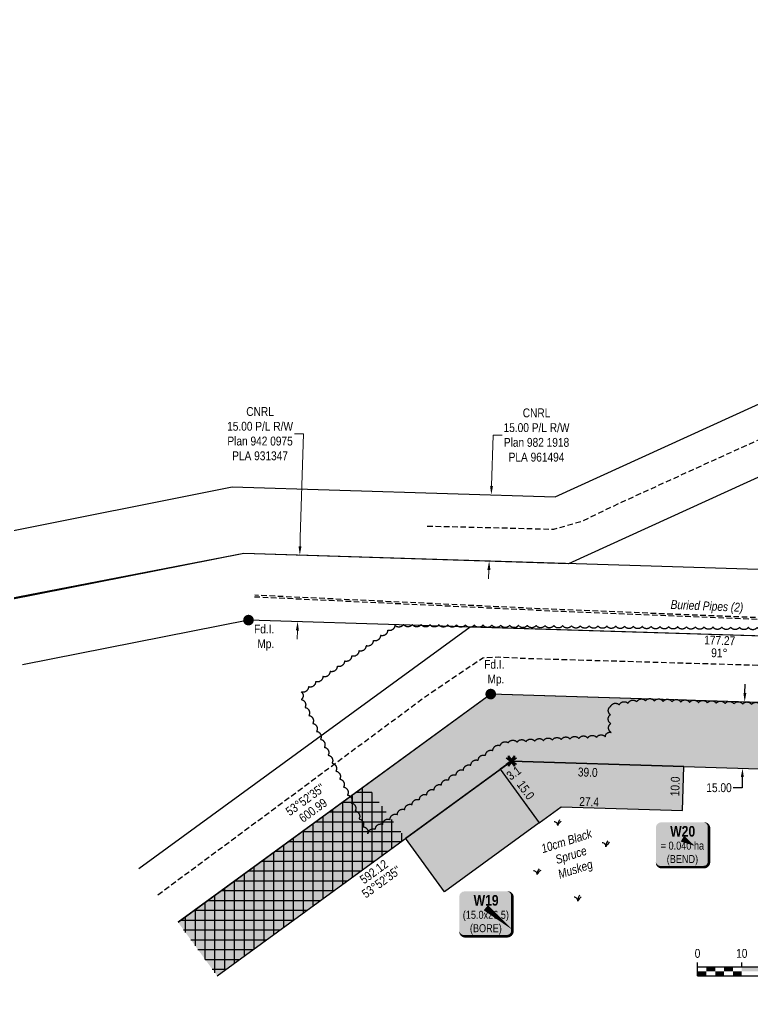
# Model space of a CAD drawing. Extents: x 334534 to 340950, y 6171582 to 6176056.
# Drawn here: x 338522 to 339351, y 6171664 to 6172762 of the extents above; entities that cross this region are included whole.
import ezdxf
from ezdxf.enums import TextEntityAlignment as Align

# ---------------------------------------------------------------- set-up
doc = ezdxf.new("R2010")
doc.units = 0
doc.header["$LTSCALE"] = 5
doc.header["$PDSIZE"] = 0.5
for name, pattern in [('0', [1, 1, 0]), ('foc-TOPO', [1, 0.2, -0.8]), ('UG_PIPE', [1.875, 1.25, -0.625])]:
    doc.linetypes.add(name, pattern=pattern)
doc.layers.get('Defpoints').update_dxf_attribs({"color": 9})
for name, color, linetype in [('AS-PIPE-UG', 44, 'UG_PIPE'), ('AS-PIPE-UG-T', 44, 'Continuous'), ('C-RW', 13, 'Continuous'), ('DETAIL-T', 7, 'Continuous'), ('L-BD', 7, 'Continuous'), ('L-BD1', 253, 'Continuous'), ('L-MON', 1, 'Continuous'), ('P-PROPOSED', 10, 'Continuous'), ('P-PROPOSED-H', 21, 'Continuous'), ('P-TEMP-BLOCKS', 250, 'Continuous'), ('P-TEMP-BLUE', 146, 'Continuous'), ('P-TEMP-HUSKY-BORE-H', 131, 'Continuous'), ('P-TEMP-HUSKY-NO CUT-H', 104, 'Continuous'), ('P-TXT', 4, 'Continuous'), ('T-BUSH', 110, '0'), ('T-BUSH-T', 110, 'Continuous'), ('T-GENERAL', 48, 'foc-TOPO')]:
    doc.layers.add(name, color=color, linetype=linetype)
doc.layers.add('C-RW-T', color=13, linetype='Continuous', lineweight=9)
doc.layers.add('P-TEMP-BLUE-H', color=7, linetype='Continuous', true_color=0x99e6ff)
doc.styles.add('80', font='ARIALN.TTF', dxfattribs={"height": 10})
doc.styles.add('80CG', font='ARIALN.TTF', dxfattribs={"height": 10})
doc.styles.add('80L', font='ARIALN.TTF', dxfattribs={"height": 10})
doc.styles.add('80LS', font='ARIALNI.TTF', dxfattribs={"height": 10})
doc.styles.add('BOLD', font='ARIALNB.TTF')
doc.dimstyles.new('Compass 5 000', dxfattribs={"dimscale": 5, "dimtxt": 9, "dimasz": 2, "dimexe": 0.2, "dimexo": 0.0625, "dimgap": 0.5, "dimtad": 0, "dimtih": 1, "dimtoh": 1, "dimzin": 0, "dimdsep": 46, "dimtxsty": '80CG', "dimcen": 0.1, "dimse1": 1, "dimse2": 1, "dimclrd": 256, "dimclrt": 256, "dimaunit": 1, "dimadec": 4, "dimazin": 0, "dimtfac": 0.06, "dimtofl": 0, "dimtmove": 0, "dimatfit": 1, "dimfxl": 0.2, "dimtolj": 1, "dimtzin": 0, "dimlwd": -1, "dimarcsym": 0})

# ---------------------------------------------------------------- blocks, each defined once
blk = doc.blocks.new('MUSK')
at = {"layer": 'T-GENERAL', "linetype": 'Continuous'}
for centre, radius, start, end in [((-0.86, 0.03), 0.856, 357.7915, 88.2897), ((1.86, 0.15), 1.86, 140.732, 184.6871), ((1.91, -0.8), 2.08, 122.4427, 157.2145)]:
    blk.add_arc(centre, radius, start, end, dxfattribs=at)
blk = doc.blocks.new('*U30')
at = {"color": 0}
for p, q in [((-150, 0), (-150, 15)), ((-100, 10), (-100, 15)), ((-50, 10), (-50, 15)), ((50, 10), (50, 15)), ((150.2, 0), (150.2, 15)), ((-150, 10), (150.2, 10)), ((-150, 0), (150.2, 0))]:
    blk.add_line(p, q, dxfattribs=at)
for points in [[(-150, 5), (-140, 5), (-150, 0), (-140, 0)], [(-140, 10), (-130, 10), (-140, 5), (-130, 5)], [(-130, 5), (-120, 5), (-130, 0), (-120, 0)], [(-120, 10), (-110, 10), (-120, 5), (-110, 5)], [(-110, 5), (-100, 5), (-110, 0), (-100, 0)], [(-100, 10), (-50, 10), (-100, 5), (-50, 5)], [(-50, 5), (50, 5), (-50, 0), (50, 0)], [(50, 10), (150.2, 10), (50, 5), (150.2, 5)]]:
    blk.add_solid(points, dxfattribs=at)
at = {"color": 0, "style": '80'}
blk.add_text('metres', height=10, dxfattribs=at).set_placement((162.2, 20), align=Align.CENTER)
at = {"color": 0, "char_height": 10, "style": '80'}
for s, insert, attachment_point in [('0', (-150, 30.2), 2), ('10', (-100, 30.2), 2), ('20', (-50, 30.2), 2), ('40', (50, 30.2), 2), ('60', (136.7, 30.2), 3), ('SCALE 1:1,000', (0.1, -5), 2)]:
    blk.add_mtext(s, dxfattribs=dict(at, insert=insert, attachment_point=attachment_point))
blk = doc.blocks.new('fdia')
at = {"color": 255, "const_width": 1}
blk.add_lwpolyline([(-0.5, 0, 1), (0.5, 0, 1)], format="xyb", close=True, dxfattribs=at)
blk = doc.blocks.new('Fdiaa')
blk.add_blockref('fdia', (0, 0))
blk = doc.blocks.new('fdib')
at = {"color": 1, "const_width": 1.6}
blk.add_lwpolyline([(-0.4, 0, 1), (0.4, 0, 1)], format="xyb", close=True, dxfattribs=at)
at = {"color": 1}
blk.add_circle((0, 0), 0.8, dxfattribs=at)
blk = doc.blocks.new('Fdibb')
blk.add_blockref('fdib', (0, 0))
blk = doc.blocks.new('fdicc')
for name in ['Fdibb', 'Fdiaa']:
    blk.add_blockref(name, (0, 0))
blk = doc.blocks.new('FDI')
blk.add_blockref('fdicc', (0, 0))
blk = doc.blocks.new('*D100')
at = {"layer": 'C-RW-T', "transparency": 16777216}
for p, q in [((338833.4, 6172293.9), (338843.4, 6172293.9)), ((338843.4, 6172293.9), (338839.8, 6172176.6)), ((338839.5, 6172166.6), (338839.8, 6172176.6)), ((338836.5, 6172071.5), (338836.2, 6172061.5))]:
    blk.add_line(p, q, dxfattribs=at)
for points in [[(338837.8, 6172166.7), (338841.1, 6172166.6), (338839.2, 6172156.6)], [(338834.8, 6172071.5), (338838.2, 6172071.4), (338836.8, 6172081.5)]]:
    blk.add_solid(points, dxfattribs=at)
at = {"layer": 'Defpoints', "color": 0, "transparency": 16777216}
for p in [(338839.2, 6172156.6), (338862.6, 6172155.9), (338860.2, 6172080.7)]:
    blk.add_point(p, dxfattribs=at)
at = {"layer": 'C-RW-T', "transparency": 16777216, "insert": (338794.3, 6172293.9), "char_height": 10, "attachment_point": 5, "style": '80CG'}
blk.add_mtext('\\A1;CNRL\\P15.00 P/L R/W\\PPlan 942 0975\\PPLA 931347', dxfattribs=at)
blk = doc.blocks.new('*D103')
at = {"layer": 'C-RW-T', "transparency": 16777216}
for p, q in [((339056, 6172234.9), (339057.8, 6172292.4)), ((339057.8, 6172292.4), (339067.8, 6172292.4)), ((339053, 6172140), (339052.7, 6172130))]:
    blk.add_line(p, q, dxfattribs=at)
for points in [[(339054.3, 6172235), (339057.6, 6172234.9), (339055.7, 6172224.9)], [(339051.3, 6172140), (339054.7, 6172139.9), (339053.3, 6172150)]]:
    blk.add_solid(points, dxfattribs=at)
at = {"layer": 'Defpoints', "color": 0, "transparency": 16777216}
for p in [(339055.7, 6172224.9), (339114.1, 6172223.1), (339111.8, 6172148.2)]:
    blk.add_point(p, dxfattribs=at)
at = {"layer": 'C-RW-T', "transparency": 16777216, "insert": (339106.8, 6172292.4), "char_height": 10, "attachment_point": 5, "style": '80CG'}
blk.add_mtext('\\A1;CNRL\\P15.00 P/L R/W\\PPlan 982 1918\\PPLA 961494', dxfattribs=at)
blk = doc.blocks.new('TEMP')
h = blk.add_hatch(color=255)
h.dxf.hatch_style = 1
h.paths.add_polyline_path([(-1.15, -0.67), (-0.67, -0.67), (-0.67, -1.15), (0, -0.25), (0.67, -1.15), (0.67, -0.67), (1.15, -0.67), (0.25, 0), (1.15, 0.67), (0.67, 0.67), (0.67, 1.15), (0, 0.25), (-0.67, 1.15), (-0.67, 0.67), (-1.15, 0.67), (-0.25, 0)])
h.paths.add_polyline_path([(0.57, 0.85), (0.57, 0.57), (0.85, 0.57), (0.08, 0), (0.85, -0.57), (0.57, -0.57), (0.57, -0.85), (0, -0.08), (-0.57, -0.85), (-0.57, -0.57), (-0.85, -0.57), (-0.08, 0), (-0.85, 0.57), (-0.57, 0.57), (-0.57, 0.85), (0, 0.08)], flags=16)
h = blk.add_hatch(color=1)
h.dxf.hatch_style = 1
h.paths.add_polyline_path([(-0.07, -0.01), (-0.08, 0), (-0.85, -0.57), (-0.57, -0.57), (-0.57, -0.85), (0.07, 0.01), (0.08, 0), (0.85, 0.57), (0.57, 0.57), (0.57, 0.85)])
at = {"color": 1}
for p, q in [((-0.08, 0), (0.08, 0)), ((0, 0.08), (0, -0.08))]:
    blk.add_line(p, q, dxfattribs=at)
at = {"color": 255, "flags": 128}
blk.add_lwpolyline([(-0.25, 0), (-1.15, 0.67), (-0.67, 0.67), (-0.67, 1.15), (0, 0.25), (0.67, 1.15), (0.67, 0.67), (1.15, 0.67), (0.25, 0), (1.15, -0.67), (0.67, -0.67), (0.67, -1.15), (0, -0.25), (-0.67, -1.15), (-0.67, -0.67), (-1.15, -0.67)], close=True, dxfattribs=at)
at = {"color": 1, "flags": 128}
blk.add_lwpolyline([(-0.08, 0), (-0.85, 0.57), (-0.57, 0.57), (-0.57, 0.85), (0, 0.08), (0.57, 0.85), (0.57, 0.57), (0.85, 0.57), (0.08, 0), (0.85, -0.57), (0.57, -0.57), (0.57, -0.85), (0, -0.08), (-0.57, -0.85), (-0.57, -0.57), (-0.85, -0.57)], close=True, dxfattribs=at)
blk = doc.blocks.new('*D107')
at = {"layer": 'Defpoints', "color": 0, "transparency": 16777216}
for p in [(339350.4, 6171990.5), (339339.7, 6171915.8), (339348.1, 6171915.5)]:
    blk.add_point(p, dxfattribs=at)
at = {"layer": 'P-TXT', "transparency": 16777216}
for p, q in [((339342.4, 6172000.7), (339342.7, 6172010.7)), ((339339.4, 6171905.8), (339339.1, 6171893.7)), ((339339.1, 6171893.7), (339329.1, 6171893.7))]:
    blk.add_line(p, q, dxfattribs=at)
for points in [[(339340.7, 6172000.8), (339344, 6172000.7), (339342.1, 6171990.7)], [(339337.8, 6171905.8), (339341.1, 6171905.7), (339339.7, 6171915.8)]]:
    blk.add_solid(points, dxfattribs=at)
at = {"layer": 'P-TXT', "transparency": 16777216, "insert": (339313.1, 6171893.7), "char_height": 10, "attachment_point": 5, "style": '80CG'}
blk.add_mtext('\\A1;15.00', dxfattribs=at)
blk = doc.blocks.new('*U109')
at = {"true_color": 0x99e6ff}
h = blk.add_hatch(color=141, dxfattribs=at)
edge = h.paths.add_edge_path()
edge.add_line((-24, -32.2), (24, -32.2))
edge.add_arc((24, -26.2), 6, 270, 360)
edge.add_line((30, -26.2), (30, 12.5))
edge.add_arc((24, 12.5), 6, 0, 90)
edge.add_line((24, 18.5), (-24, 18.5))
edge.add_arc((-24, 12.5), 6, 90, 180)
edge.add_line((-30, 12.5), (-30, -26.2))
edge.add_arc((-24, -26.2), 6, 180, 270)
at = {"color": 250, "flags": 128}
blk.add_lwpolyline([(-24, -32.2, 3, 3, 0), (24, -32.2, 3, 3, 0.414214), (30, -26.2, 3, 3, 0), (30, 12.5, 3, 0, 0.414214), (24, 18.5, 0, 0, 0), (-24, 18.5, 0, 0, 0.414214), (-30, 12.5, 0, 0, 0), (-30, -26.2, 0, 3, 0.414214)], format="xyseb", close=True, dxfattribs=at)
at = {"flags": 128}
blk.add_lwpolyline([(30.7, -25.4, 0, 7.5, 0), (0, 0, 0, 0, 0)], format="xyseb", dxfattribs=at)
at = {"color": 250}
for tag, p, height, style in [('TEMP_AREA_W1_001', (-9.2, 2.2), 12, 'BOLD'), ('ENTER_TEXT_001', (-30.7, -12.5), 9, '80')]:
    blk.add_attdef(tag, p, '', height=height, dxfattribs=dict(at, style=style))
blk = doc.blocks.new('*U108')
at = {"true_color": 0x99e6ff}
h = blk.add_hatch(color=141, dxfattribs=at)
edge = h.paths.add_edge_path()
edge.add_line((-24, -32.2), (24, -32.2))
edge.add_arc((24, -26.2), 6, 270, 360)
edge.add_line((30, -26.2), (30, 12.5))
edge.add_arc((24, 12.5), 6, 0, 90)
edge.add_line((24, 18.5), (-24, 18.5))
edge.add_arc((-24, 12.5), 6, 90, 180)
edge.add_line((-30, 12.5), (-30, -26.2))
edge.add_arc((-24, -26.2), 6, 180, 270)
at = {"color": 250, "flags": 128}
blk.add_lwpolyline([(-24, -32.2, 3, 3, 0), (24, -32.2, 3, 3, 0.414214), (30, -26.2, 3, 3, 0), (30, 12.5, 3, 0, 0.414214), (24, 18.5, 0, 0, 0), (-24, 18.5, 0, 0, 0.414214), (-30, 12.5, 0, 0, 0), (-30, -26.2, 0, 3, 0.414214)], format="xyseb", close=True, dxfattribs=at)
at = {"flags": 128}
blk.add_lwpolyline([(13.8, -8.1, 0, 7.5, 0), (0, 0, 0, 0, 0)], format="xyseb", dxfattribs=at)
at = {"color": 250}
for tag, p, height, style in [('TEMP_AREA_W1_001', (-9.2, 2.2), 12, 'BOLD'), ('ENTER_TEXT_001', (-30.7, -12.5), 9, '80')]:
    blk.add_attdef(tag, p, '', height=height, dxfattribs=dict(at, style=style))

msp = doc.modelspace()

# ---------------------------------------------------------------- hatches: boundary and pattern name
at = {"layer": 'P-PROPOSED-H'}
h = msp.add_hatch(color=256, dxfattribs=at)
h.dxf.hatch_style = 1
h.paths.add_polyline_path([(338701.546, 6171741.652), (338745.752, 6171681.081), (339078.394, 6171923.853), (339735.949, 6171903.523), (339749.853, 6172264.552), (339937.695, 6172257.318), (339940.581, 6172332.248), (339677.808, 6172342.368), (339663.882, 6171980.773), (339054.981, 6171999.599)])
at = {"layer": 'P-TEMP-BLUE-H'}
h = msp.add_hatch(color=256, dxfattribs=at)
h.dxf.hatch_style = 1
h.paths.add_polyline_path([(339095.942, 6171873.296), (339109.975, 6171854.069), (339134.678, 6171872.099), (339271.72, 6171867.862), (339273.264, 6171917.828), (339078.394, 6171923.853), (339065.769, 6171914.639)])
h = msp.add_hatch(color=256, dxfattribs=at)
h.dxf.hatch_style = 1
h.paths.add_polyline_path([(339065.769, 6171914.639), (339109.975, 6171854.069), (339002.967, 6171775.972), (338958.761, 6171836.542)])
at = {"layer": 'P-TEMP-HUSKY-BORE-H'}
h = msp.add_hatch(color=256, dxfattribs=at)
h.dxf.hatch_style = 1
h.paths.add_polyline_path([(338701.546, 6171741.652), (338745.752, 6171681.081), (338958.761, 6171836.542), (338914.556, 6171897.112)])
at = {"layer": 'P-TEMP-HUSKY-NO CUT-H', "ltscale": 2}
h = msp.add_hatch(dxfattribs=at)
h.set_pattern_fill('ANSI37', color=256, scale=3.498662, angle=45)
h.set_pattern_definition([(90, (-2102.262, -2866.613), (-11.108251986, 0), []), (180, (-2102.262, -2866.613), (-9e-16, -11.108251986), [])])
h.paths.add_polyline_path([(338701.546, 6171741.652), (338745.752, 6171681.081), (338958.761, 6171836.542), (338914.556, 6171897.112)])

# ---------------------------------------------------------------- linework, layer by layer
at = {"layer": 'AS-PIPE-UG', "flags": 128}
for points in [[(338983.316, 6172189.531), (339073.159, 6172187.422), (339126.229, 6172185.867), (339158.858, 6172195.34), (339200.265, 6172215.276), (339307.855, 6172264.427), (339417.545, 6172314.073), (339502.419, 6172356.585), (339576.38, 6172390.499), (339671.632, 6172433.066), (339755.047, 6172468.539)], [(339958.75, 6172249.014), (339891.747, 6172252.833), (339873.899, 6172241.199), (339847.227, 6172217.662), (339814.042, 6172187.264), (339764.044, 6172144.94), (339724.277, 6172113.705), (339683.824, 6172082.17), (339671.828, 6172076.421), (339625.188, 6172075.23), (339583.512, 6172074.719), (339133.852, 6172092.922), (338788.131, 6172109.227)], [(339812.778, 6172188.794), (339762.847, 6172146.527), (339723.119, 6172115.323), (339682.847, 6172083.929), (339671.434, 6172078.46), (339625.243, 6172077.28), (339583.64, 6172076.77), (339134.124, 6172094.967), (338788.474, 6172111.269)], [(338678.847, 6171772.752), (338853.632, 6171902.188), (338984.522, 6171999.115), (339046.291, 6172040.732), (339063.648, 6172041.562), (339098.691, 6172039.847), (339424.76, 6172030.369), (339630.613, 6172017.636)]]:
    msp.add_lwpolyline(points, dxfattribs=at)
at = {"layer": 'C-RW'}
msp.add_lwpolyline([(338496.189, 6172180.64), (338762.716, 6172233.749), (339127.922, 6172222.414), (340076.649, 6172655.023), (340107.76, 6172586.796), (339143.099, 6172146.921), (338776.078, 6172158.601), (338510.842, 6172107.1)], dxfattribs=at)
at = {"layer": 'C-RW', "flags": 128}
for points in [[(339950.018, 6172047.093), (339963.096, 6172121.694), (338776.078, 6172158.601), (338511.132, 6172106.22)], [(339950.018, 6172047.093), (338781.19, 6172083.189), (338525.673, 6172032.672)], [(340496.615, 6171984.292), (340496.616, 6171984.328), (340272.674, 6171991.377), (339949.895, 6172047.009), (339031.773, 6172075.396), (338657.386, 6171802.158)], [(338701.584, 6171741.599), (339055.181, 6171999.664), (339942.332, 6171972.235), (340265.091, 6171916.606), (340494.262, 6171909.393)]]:
    msp.add_lwpolyline(points, dxfattribs=at)
at = {"layer": 'P-PROPOSED', "flags": 128}
msp.add_lwpolyline([(338745.752, 6171681.081), (339078.394, 6171923.853), (339735.949, 6171903.523), (339749.853, 6172264.552), (339937.695, 6172257.318), (339940.581, 6172332.248), (339677.808, 6172342.368), (339663.882, 6171980.773), (339054.981, 6171999.599), (338701.546, 6171741.652)], dxfattribs=at)
at = {"layer": 'P-TEMP-BLUE', "flags": 128}
for points in [[(339095.942, 6171873.296), (339109.975, 6171854.069), (339134.678, 6171872.099), (339271.72, 6171867.862), (339273.264, 6171917.828), (339078.394, 6171923.853), (339065.769, 6171914.639)], [(339065.769, 6171914.639), (339109.975, 6171854.069), (339002.967, 6171775.972), (338958.761, 6171836.542)]]:
    msp.add_lwpolyline(points, close=True, dxfattribs=at)
at = {"layer": 'T-BUSH', "flags": 128}
msp.add_lwpolyline([(340087.561, 6172762.278, -0.52056705), (340077.566, 6172762.031, -0.52056705), (340067.57, 6172761.783, -0.52056705), (340057.575, 6172761.536, -0.52056705), (340047.58, 6172761.289, -0.52056705), (340037.585, 6172761.041, -0.52056705), (340027.59, 6172760.794, -0.52056705), (340017.595, 6172760.547, -0.52056705), (340007.6, 6172760.3, -0.52056705), (339997.605, 6172760.052, -0.52056705), (339987.61, 6172759.805, -0.52056705), (339977.615, 6172759.558, -0.52056705), (339968.624, 6172755.275, -0.52056705), (339959.728, 6172750.712, -0.52056705), (339950.832, 6172746.149, -0.52056705), (339941.936, 6172741.586, -0.52056705), (339933.04, 6172737.023, -0.52056705), (339924.144, 6172732.459, -0.52056705), (339915.247, 6172727.896, -0.52056705), (339908.481, 6172720.832, -0.52056705), (339902.692, 6172712.68, -0.52056705), (339896.904, 6172704.528, -0.52056705), (339891.115, 6172696.376, -0.52056705), (339885.327, 6172688.224, -0.52056705), (339879.538, 6172680.072, -0.52056705), (339874.422, 6172671.535, -0.52056705), (339870.359, 6172662.399, -0.52056705), (339866.296, 6172653.264, -0.52056705), (339862.233, 6172644.128, -0.52056705), (339858.17, 6172634.993, -0.52056705), (339854.107, 6172625.858, -0.52056705), (339850.044, 6172616.722, -0.52056705), (339845.981, 6172607.587, -0.52056705), (339843.6, 6172598.239, -0.52056705), (339846.132, 6172588.566, -0.52056705), (339848.664, 6172578.894, -0.52056705), (339851.196, 6172569.222, -0.52056705), (339853.728, 6172559.55, -0.52056705), (339856.26, 6172549.877, -0.52056705), (339858.792, 6172540.205, -0.52056705), (339861.324, 6172530.533, -0.52056705), (339863.856, 6172520.861, -0.52056705), (339866.388, 6172511.189, -0.52056705), (339868.92, 6172501.516, -0.52056705), (339871.452, 6172491.844, -0.52056705), (339873.984, 6172482.172, -0.52056705), (339876.516, 6172472.5, -0.52056705), (339879.048, 6172462.828, -0.52056705), (339881.58, 6172453.155, -0.52056705), (339884.136, 6172443.491, -0.52056705), (339891.095, 6172436.355, -0.52056705), (339898.253, 6172429.376, -0.52056705), (339905.412, 6172422.397, -0.52056705), (339912.571, 6172415.417, -0.52056705), (339919.73, 6172408.438, -0.52056705), (339926.889, 6172401.458, -0.52056705), (339935.706, 6172398.197, -0.52056705), (339945.704, 6172398.064, -0.52056705), (339955.701, 6172397.93, -0.52056705), (339965.698, 6172397.796, -0.52056705), (339975.695, 6172397.663, -0.52056705), (339985.693, 6172397.529, -0.52056705), (339995.69, 6172397.396, -0.52056705), (340005.687, 6172397.262, -0.52056705), (340015.684, 6172397.128, -0.52056705), (340025.682, 6172396.995, -0.52056705), (340035.676, 6172396.79, -0.52056705), (340045.656, 6172396.185, -0.52056705), (340055.636, 6172395.58, -0.52056705), (340065.616, 6172394.974, -0.52056705), (340075.595, 6172394.369, -0.52056705), (340085.575, 6172393.764, -0.52056705), (340095.555, 6172393.158, -0.52056705), (340105.535, 6172392.553, -0.52056705), (340115.515, 6172391.948, -0.52056705), (340125.494, 6172391.343, -0.52056705), (340135.474, 6172390.737, -0.52056705), (340145.454, 6172390.132, -0.52056705), (340155.434, 6172389.527, -0.52056705), (340165.414, 6172388.922, -0.52056705), (340175.393, 6172388.316, -0.52056705), (340185.374, 6172387.893, -0.52056705), (340195.36, 6172388.395, -0.52056705), (340205.345, 6172388.897, -0.52056705), (340215.331, 6172389.4, -0.52056705), (340225.316, 6172389.902, -0.52056705), (340235.302, 6172390.404, -0.52056705), (340245.288, 6172390.907, -0.52056705), (340255.273, 6172391.409, -0.52056705), (340265.259, 6172391.911, -0.52056705), (340275.244, 6172392.413, -0.52056705), (340283.847, 6172387.766, -0.52056705), (340292.237, 6172382.329, -0.52056705), (340300.627, 6172376.891, -0.52056705), (340305.479, 6172369.358, -0.52056705), (340306.216, 6172359.387, -0.52056705), (340306.952, 6172349.416, -0.52056705), (340307.689, 6172339.445, -0.52056705), (340308.426, 6172329.474, -0.52056705), (340299.95, 6172330.184, -0.52056705), (340290.195, 6172332.378, -0.52056705), (340280.441, 6172334.571, -0.52056705), (340270.686, 6172336.765, -0.52056705), (340260.932, 6172338.958, -0.52056705), (340251.177, 6172341.152, -0.52056705), (340241.422, 6172343.345, -0.52056705), (340231.668, 6172345.538, -0.52056705), (340221.913, 6172347.732, -0.52056705), (340212.159, 6172349.925, -0.52056705), (340202.404, 6172352.119, -0.52056705), (340192.65, 6172354.312, -0.52056705), (340182.895, 6172356.505, -0.52056705), (340173.14, 6172358.699, -0.52056705), (340163.386, 6172360.892, -0.52056705), (340153.631, 6172363.086, -0.52056705), (340143.73, 6172364.369, -0.52056705), (340133.78, 6172365.347, -0.52056705), (340123.829, 6172366.325, -0.52056705), (340113.879, 6172367.303, -0.52056705), (340103.929, 6172368.281, -0.52056705), (340093.979, 6172369.258, -0.52056705), (340084.029, 6172370.236, -0.52056705), (340074.078, 6172371.214, -0.52056705), (340064.128, 6172372.192, -0.52056705), (340054.178, 6172373.17, -0.52056705), (340044.228, 6172374.148, -0.52056705), (340034.278, 6172375.126, -0.52056705), (340024.332, 6172376.145, -0.52056705), (340014.392, 6172377.221, -0.52056705), (340004.452, 6172378.296, -0.52056705), (339994.511, 6172379.372, -0.52056705), (339984.571, 6172380.448, -0.52056705), (339974.631, 6172381.524, -0.52056705), (339964.691, 6172382.599, -0.52056705), (339954.751, 6172383.675, -0.52056705), (339944.811, 6172384.751, -0.52056705), (339934.871, 6172385.826, -0.52056705), (339925.04, 6172387.543, -0.52056705), (339915.302, 6172389.809, -0.52056705), (339905.564, 6172392.075, -0.52056705), (339895.826, 6172394.341, -0.52056705), (339886.088, 6172396.607, -0.52056705), (339876.35, 6172398.873, -0.52056705), (339866.612, 6172401.139, -0.52056705), (339856.874, 6172403.404, -0.52056705), (339847.136, 6172405.67, -0.52056705), (339837.398, 6172407.936, -0.52056705), (339827.66, 6172410.202, -0.52056705), (339817.854, 6172411.811, -0.52056705), (339807.864, 6172411.424, -0.52056705), (339797.873, 6172411.036, -0.52056705), (339787.883, 6172410.649, -0.52056705), (339777.892, 6172410.261, -0.52056705), (339767.901, 6172409.874, -0.52056705), (339758.385, 6172407.228, -0.52056705), (339749.115, 6172403.483, -0.52056705), (339739.845, 6172399.737, -0.52056705), (339730.575, 6172395.991, -0.52056705), (339722.681, 6172390.007, -0.52056705), (339715.202, 6172383.371, -0.52056705), (339707.724, 6172376.735, -0.52056705), (339700.246, 6172370.099, -0.52056705), (339692.768, 6172363.462, -0.52056705), (339688.353, 6172354.608, -0.52056705), (339684.491, 6172345.386, -0.52056705), (339680.629, 6172336.164, -0.52056705), (339676.768, 6172326.941, -0.52056705), (339673.443, 6172317.546, -0.52056705), (339671.238, 6172307.794, -0.52056705), (339669.033, 6172298.042, -0.52056705), (339666.828, 6172288.29, -0.52056705), (339664.623, 6172278.538, -0.52056705), (339662.419, 6172268.786, -0.52056705), (339660.214, 6172259.034, -0.52056705), (339658.009, 6172249.282, -0.52056705), (339659.825, 6172239.606, -0.52056705), (339662.543, 6172229.984, -0.52056705), (339665.261, 6172220.363, -0.52056705), (339667.979, 6172210.741, -0.52056705), (339670.698, 6172201.12, -0.52056705), (339673.416, 6172191.498, -0.52056705), (339672.961, 6172181.856, -0.52056705), (339670.371, 6172172.199, -0.52056705), (339667.781, 6172162.542, -0.52056705), (339667.137, 6172152.607, -0.52056705), (339666.958, 6172142.61, -0.52056705), (339666.778, 6172132.614, -0.52056705), (339666.598, 6172122.617, -0.52056705), (339666.418, 6172112.621, -0.52056705), (339666.239, 6172102.624, -0.52056705), (339666.059, 6172092.628, -0.52056705), (339665.879, 6172082.631, -0.52056705), (339665.699, 6172072.635, -0.52056705), (339665.52, 6172062.638, -0.52056705), (339655.98, 6172062.617, -0.52056705), (339645.992, 6172063.074, -0.52056705), (339636.005, 6172063.53, -0.52056705), (339626.017, 6172063.987, -0.52056705), (339616.029, 6172064.443, -0.52056705), (339606.041, 6172064.899, -0.52056705), (339596.054, 6172065.356, -0.52056705), (339586.066, 6172065.812, -0.52056705), (339576.078, 6172066.269, -0.52056705), (339566.091, 6172066.725, -0.52056705), (339556.103, 6172067.182, -0.52056705), (339546.115, 6172067.638, -0.52056705), (339536.127, 6172068.095, -0.52056705), (339526.14, 6172068.551, -0.52056705), (339516.152, 6172069.008, -0.52056705), (339506.164, 6172069.464, -0.52056705), (339496.177, 6172069.921, -0.52056705), (339486.189, 6172070.377, -0.52056705), (339476.201, 6172070.834, -0.52056705), (339466.213, 6172071.29, -0.52056705), (339456.226, 6172071.746, -0.52056705), (339446.238, 6172072.203, -0.52056705), (339436.25, 6172072.659, -0.52056705), (339426.263, 6172073.116, -0.52056705), (339416.275, 6172073.572, -0.52056705), (339406.287, 6172074.029, -0.52056705), (339396.3, 6172074.485, -0.52056705), (339386.303, 6172074.605, -0.52056705), (339376.305, 6172074.698, -0.52056705), (339366.307, 6172074.791, -0.52056705), (339356.309, 6172074.884, -0.52056705), (339346.312, 6172074.977, -0.52056705), (339336.314, 6172075.07, -0.52056705), (339326.316, 6172075.164, -0.52056705), (339316.319, 6172075.257, -0.52056705), (339306.321, 6172075.35, -0.52056705), (339296.323, 6172075.443, -0.52056705), (339286.326, 6172075.536, -0.52056705), (339276.328, 6172075.629, -0.52056705), (339266.33, 6172075.723, -0.52056705), (339256.332, 6172075.816, -0.52056705), (339246.335, 6172075.909, -0.52056705), (339236.337, 6172076.002, -0.52056705), (339226.339, 6172076.095, -0.52056705), (339216.342, 6172076.188, -0.52056705), (339206.344, 6172076.281, -0.52056705), (339196.346, 6172076.375, -0.52056705), (339186.349, 6172076.468, -0.52056705), (339176.351, 6172076.561, -0.52056705), (339166.353, 6172076.654, -0.52056705), (339156.355, 6172076.74, -0.52056705), (339146.358, 6172076.817, -0.52056705), (339136.36, 6172076.895, -0.52056705), (339126.362, 6172076.972, -0.52056705), (339116.364, 6172077.05, -0.52056705), (339106.366, 6172077.127, -0.52056705), (339096.368, 6172077.205, -0.52056705), (339086.371, 6172077.283, -0.52056705), (339076.373, 6172077.36, -0.52056705), (339066.375, 6172077.438, -0.52056705), (339056.377, 6172077.515, -0.52056705), (339046.379, 6172077.593, -0.52056705), (339036.381, 6172077.67, -0.52056705), (339026.384, 6172077.748, -0.52056705), (339016.386, 6172077.825, -0.52056705), (339006.388, 6172077.903, -0.52056705), (338996.39, 6172077.98, -0.52056705), (338986.392, 6172078.058, -0.52056705), (338976.394, 6172078.135, -0.52056705), (338966.397, 6172078.213, -0.52056705), (338956.399, 6172078.29, -0.52056705), (338946.622, 6172077.466, -0.52056705), (338938.483, 6172071.659, -0.52056705), (338930.343, 6172065.852, -0.52056705), (338922.204, 6172060.046, -0.52056705), (338914.065, 6172054.239, -0.52056705), (338905.926, 6172048.432, -0.52056705), (338897.787, 6172042.626, -0.52056705), (338889.648, 6172036.819, -0.52056705), (338881.509, 6172031.012, -0.52056705), (338873.37, 6172025.206, -0.52056705), (338865.23, 6172019.399, -0.52056705), (338857.091, 6172013.592, -0.52056705), (338848.952, 6172007.786, -0.52056705), (338840.813, 6172001.979, -0.52056705), (338840.761, 6171993.431, -0.52056705), (338845.121, 6171984.434, -0.52056705), (338849.481, 6171975.436, -0.52056705), (338853.841, 6171966.439, -0.52056705), (338858.201, 6171957.441, -0.52056705), (338862.561, 6171948.444, -0.52056705), (338866.921, 6171939.447, -0.52056705), (338871.281, 6171930.449, -0.52056705), (338875.641, 6171921.452, -0.52056705), (338880.001, 6171912.454, -0.52056705), (338884.361, 6171903.457, -0.52056705), (338888.721, 6171894.46, -0.52056705), (338893.081, 6171885.462, -0.52056705), (338897.441, 6171876.465, -0.52056705), (338901.801, 6171867.467, -0.52056705), (338906.161, 6171858.47, -0.52056705), (338910.521, 6171849.473, -0.52056705), (338916.053, 6171841.707, -0.52056705), (338924.575, 6171846.731, -0.52056705), (338932.88, 6171852.299, -0.52056705), (338941.185, 6171857.866, -0.52056705), (338949.49, 6171863.433, -0.52056705), (338957.795, 6171869, -0.52056705), (338966.1, 6171874.567, -0.52056705), (338974.405, 6171880.134, -0.52056705), (338982.709, 6171885.701, -0.52056705), (338991.014, 6171891.268, -0.52056705), (338999.319, 6171896.835, -0.52056705), (339007.624, 6171902.402, -0.52056705), (339015.929, 6171907.969, -0.52056705), (339024.234, 6171913.536, -0.52056705), (339032.538, 6171919.103, -0.52056705), (339040.843, 6171924.67, -0.52056705), (339049.148, 6171930.238, -0.52056705), (339057.453, 6171935.805, -0.52056705), (339065.758, 6171941.372, -0.52056705), (339074.873, 6171944.537, -0.52056705), (339084.853, 6171945.14, -0.52056705), (339094.833, 6171945.743, -0.52056705), (339104.813, 6171946.346, -0.52056705), (339114.793, 6171946.949, -0.52056705), (339124.773, 6171947.553, -0.52056705), (339134.753, 6171948.156, -0.52056705), (339144.733, 6171948.759, -0.52056705), (339154.713, 6171949.362, -0.52056705), (339164.693, 6171949.966, -0.52056705), (339174.672, 6171950.569, -0.52056705), (339184.652, 6171951.172, -0.52056705), (339191.017, 6171956.231, -0.52056705), (339190.642, 6171966.222, -0.52056705), (339190.267, 6171976.213, -0.52056705), (339190.539, 6171985.681, -0.52056705), (339200.385, 6171987.422, -0.52056705), (339210.23, 6171989.163, -0.52056705), (339220.075, 6171990.904, -0.52056705), (339229.964, 6171992.028, -0.52056705), (339239.956, 6171991.681, -0.52056705), (339249.948, 6171991.333, -0.52056705), (339259.94, 6171990.986, -0.52056705), (339269.933, 6171990.639, -0.52056705), (339279.925, 6171990.291, -0.52056705), (339289.917, 6171989.944, -0.52056705), (339299.909, 6171989.596, -0.52056705), (339309.901, 6171989.249, -0.52056705), (339319.893, 6171988.902, -0.52056705), (339329.885, 6171988.554, -0.52056705), (339339.877, 6171988.207, -0.52056705), (339349.869, 6171987.859, -0.52056705), (339359.861, 6171987.512, -0.52056705), (339369.854, 6171987.165, -0.52056705), (339379.846, 6171986.817, -0.52056705), (339389.838, 6171986.47, -0.52056705), (339399.83, 6171986.122, -0.52056705), (339409.822, 6171985.775, -0.52056705), (339419.814, 6171985.428, -0.52056705), (339429.806, 6171985.08, -0.52056705), (339439.798, 6171984.733, -0.52056705), (339449.79, 6171984.385, -0.52056705), (339459.782, 6171984.038, -0.52056705), (339469.774, 6171983.691, -0.52056705), (339479.767, 6171983.343, -0.52056705), (339489.759, 6171982.996, -0.52056705), (339499.751, 6171982.648, -0.52056705), (339509.743, 6171982.301, -0.52056705), (339519.735, 6171981.954, -0.52056705), (339529.727, 6171981.606, -0.52056705), (339539.719, 6171981.259, -0.52056705), (339549.711, 6171980.912, -0.52056705), (339559.703, 6171980.564, -0.52056705), (339569.695, 6171980.217, -0.52056705), (339579.688, 6171979.869, -0.52056705), (339589.68, 6171979.522, -0.52056705), (339599.672, 6171979.175, -0.52056705), (339609.664, 6171978.827, -0.52056705), (339619.656, 6171978.48, -0.52056705), (339629.648, 6171978.132, -0.52056705), (339639.64, 6171977.785, -0.52056705), (339649.632, 6171977.438, -0.52056705), (339656.403, 6171972.272, -0.52056705), (339660.543, 6171963.171, -0.52056705), (339664.683, 6171954.07, -0.52056705), (339665.634, 6171944.308, -0.52056705), (339665.458, 6171934.311, -0.52056705), (339665.281, 6171924.314, -0.52056705), (339665.105, 6171914.318, -0.52056705), (339664.929, 6171904.321, -0.52056705), (339664.753, 6171894.325, -0.52056705), (339664.577, 6171884.328, -0.52056705), (339664.401, 6171874.332, -0.52056705), (339664.012, 6171864.341, -0.52056705), (339663.618, 6171854.351, -0.52056705), (339663.225, 6171844.36, -0.52056705), (339662.831, 6171834.37, -0.52056705), (339662.437, 6171824.379, -0.52056705), (339662.044, 6171814.389, -0.52056705), (339661.65, 6171804.399, -0.52056705), (339661.256, 6171794.408, -0.52056705), (339660.862, 6171784.418, -0.52056705), (339662.842, 6171775.449, -0.52056705), (339672.824, 6171774.978, -0.52056705), (339682.814, 6171774.583, -0.52056705), (339692.805, 6171774.187, -0.52056705), (339702.795, 6171773.791, -0.52056705), (339712.785, 6171773.396, -0.52056705), (339722.776, 6171773, -0.52056705), (339732.766, 6171772.604, -0.52056705), (339742.756, 6171772.209, -0.52056705), (339752.747, 6171771.813, -0.52056705), (339762.737, 6171771.417, -0.52056705), (339772.727, 6171771.021, -0.52056705), (339782.717, 6171770.626, -0.52056705), (339792.708, 6171770.23, -0.52056705), (339802.698, 6171769.834, -0.52056705), (339812.688, 6171769.439, -0.52056705), (339822.679, 6171769.043, -0.52056705), (339832.669, 6171768.647, -0.52056705), (339842.659, 6171768.252, -0.52056705), (339852.65, 6171767.856, -0.52056705), (339862.64, 6171767.46, -0.52056705), (339872.63, 6171767.065, -0.52056705), (339882.62, 6171766.669, -0.52056705), (339892.611, 6171766.273, -0.52056705), (339902.601, 6171765.878, -0.52056705), (339912.591, 6171765.482, -0.52056705), (339922.582, 6171765.086, -0.52056705), (339932.572, 6171764.691, -0.52056705), (339942.562, 6171764.295, -0.52056705), (339952.553, 6171763.899, -0.52056705), (339962.543, 6171763.504, -0.52056705), (339972.533, 6171763.108, -0.52056705), (339982.523, 6171762.712, -0.52056705), (339992.514, 6171762.316, -0.52056705), (340002.504, 6171761.921, -0.52056705), (340012.494, 6171761.525, -0.52056705), (340022.485, 6171761.129, -0.52056705), (340032.475, 6171760.734, -0.52056705), (340042.465, 6171760.338, -0.52056705), (340052.456, 6171759.942, -0.52056705), (340062.446, 6171759.547, -0.52056705), (340072.436, 6171759.151, -0.52056705), (340082.426, 6171758.755, -0.52056705), (340092.417, 6171758.36, -0.52056705), (340102.407, 6171757.964, -0.52056705), (340112.397, 6171757.568, -0.52056705), (340122.388, 6171757.173, -0.52056705), (340132.378, 6171756.777, -0.52056705), (340142.368, 6171756.381, -0.52056705), (340152.359, 6171755.986, -0.52056705), (340162.349, 6171755.59, -0.52056705), (340172.339, 6171755.194, -0.52056705), (340182.329, 6171754.799, -0.52056705), (340192.32, 6171754.403, -0.52056705), (340202.31, 6171754.007, -0.52056705), (340212.3, 6171753.611, -0.52056705), (340222.291, 6171753.216, -0.52056705), (340232.281, 6171752.82, -0.52056705), (340242.271, 6171752.424, -0.52056705), (340247.482, 6171758.685, -0.52056705), (340248.267, 6171768.652, -0.52056705), (340249.053, 6171778.62, -0.52056705), (340249.839, 6171788.587, -0.52056705), (340250.625, 6171798.554, -0.52056705), (340251.41, 6171808.521, -0.52056705), (340252.196, 6171818.489, -0.52056705), (340252.982, 6171828.456, -0.52056705), (340253.768, 6171838.423, -0.52056705), (340254.554, 6171848.39, -0.52056705), (340255.339, 6171858.357, -0.52056705), (340256.125, 6171868.325, -0.52056705), (340256.911, 6171878.292, -0.52056705), (340257.697, 6171888.259, -0.52056705), (340263.25, 6171894.938, -0.52056705), (340272.287, 6171899.216, -0.52056705), (340281.324, 6171903.493, -0.52056705), (340290.361, 6171907.771, -0.52056705), (340299.398, 6171912.049, -0.52056705), (340309.308, 6171911.996, -0.52056705), (340319.297, 6171911.556, -0.52056705), (340329.285, 6171911.116, -0.52056705), (340339.273, 6171910.676, -0.52056705), (340349.262, 6171910.236, -0.52056705), (340359.25, 6171909.796, -0.52056705), (340369.239, 6171909.356, -0.52056705), (340379.227, 6171908.916, -0.52056705), (340389.216, 6171908.476, -0.52056705), (340399.204, 6171908.036, -0.52056705), (340409.193, 6171907.596, -0.52056705), (340419.181, 6171907.155, -0.52056705), (340429.169, 6171906.715, -0.52056705), (340439.158, 6171906.275, -0.52056705), (340449.146, 6171905.835, -0.52056705), (340459.135, 6171905.395, -0.52056705), (340469.123, 6171904.955, -0.52056705), (340479.112, 6171904.515, -0.52056705), (340489.1, 6171904.075, -0.06834798), (340490.281, 6171905.242, -0.06834798)], format="xyb", dxfattribs=at)

# ---------------------------------------------------------------- block references
at = {"layer": 'DETAIL-T', "xscale": 0.9996177265196761, "yscale": 0.9996177265196761, "zscale": 0.9996177265196761}
msp.add_blockref('*U30', (339438.774, 6171681.227), dxfattribs=at)
at = {"layer": 'L-MON'}
for name, p, xscale, yscale, zscale in [('FDI', (338781.19, 6172083.189), 4.998134124107131, 4.998134124107131, 4.998134124107131), ('FDI', (339055.044, 6171999.565), 4.9990669, 4.9990669, 4.9990669), ('TEMP', (339078.394, 6171923.853), 4.9990669, 4.9990669, 4.9990669)]:
    msp.add_blockref(name, p, dxfattribs=dict(at, xscale=xscale, yscale=yscale, zscale=zscale))
at = {"layer": 'P-TEMP-BLOCKS'}
ref = msp.add_blockref('*U108', (339271.737, 6171836.091), dxfattribs=dict(at, xscale=0.99981338, yscale=0.99981338, zscale=0.99981338))
ref.add_attrib('TEMP_AREA_W1_001', 'W20', (339257.922, 6171838.437), dxfattribs={"layer": '0', "color": 250, "height": 11.9978, "style": 'BOLD'})
ref.add_attrib('ENTER_TEXT_001', '= 0.040 ha', (339247.172, 6171823.74), dxfattribs={"layer": '0', "color": 250, "height": 8.9983, "style": '80'})
ref.add_attrib('ENTER_TEXT_002', '(BEND)', (339253.995, 6171808.589), dxfattribs={"layer": '0', "color": 250, "height": 8.9983, "style": '80'})
ref = msp.add_blockref('*U109', (339049.531, 6171758.027), dxfattribs=dict(at, xscale=0.99981338, yscale=0.99981338, zscale=0.99981338))
ref.add_attrib('TEMP_AREA_W1_001', 'W19', (339035.7, 6171760.373), dxfattribs={"layer": '0', "color": 250, "height": 11.9978, "style": 'BOLD'})
ref.add_attrib('ENTER_TEXT_001', '(15.0x26.5)', (339023.46, 6171745.559), dxfattribs={"layer": '0', "color": 250, "height": 8.99832, "style": '80'})
ref.add_attrib('ENTER_TEXT_002', '(BORE)', (339031.498, 6171730.402), dxfattribs={"layer": '0', "color": 250, "height": 8.9983, "style": '80'})
at = {"layer": 'T-GENERAL', "xscale": 4.998088632598389, "yscale": 4.998088632598389, "zscale": 4.998088632598389}
for p in [(339130.768, 6171850.897), (339185.269, 6171826.992), (339107.619, 6171795.507), (339153.438, 6171765.543)]:
    msp.add_blockref('MUSK', p, dxfattribs=at)

# ---------------------------------------------------------------- texts
at = {"layer": 'AS-PIPE-UG-T', "insert": (339258.664, 6172105.879), "char_height": 9.99618, "attachment_point": 1, "rotation": 357.681908, "style": '80LS'}
msp.add_mtext_dynamic_manual_height_columns('Buried Pipes (2)', width=83.32892, gutter_width=49.991, heights=[0], dxfattribs=at)
at = {"layer": 'L-BD', "style": '80L'}
for s, height, rotation, p in [('177.27', 9.9981, 358.2311, (339313.877, 6172060.317)), ('91°', 9.9981, 358.2311, (339313.437, 6172046.077)), ("53°52'35''", 9.9962, 36.0577, (338845.339, 6171880.284)), ('600.99', 9.9962, 36.0577, (338854.165, 6171868.162))]:
    msp.add_text(s, height=height, rotation=rotation, dxfattribs=at).set_placement(p, align=Align.MIDDLE)
at = {"layer": 'L-BD1', "style": '80L'}
for s, p in [('592.12', (338922.964, 6171798.752)), ("53°52'35''", (338931.363, 6171787.244))]:
    msp.add_text(s, height=9.9981, rotation=36.123, dxfattribs=at).set_placement(p, align=Align.MIDDLE)
at = {"layer": 'L-MON', "char_height": 9.99618, "attachment_point": 1, "style": '80L'}
for insert in [(338786.434, 6172078.158), (339046.605, 6172038.253)]:
    msp.add_mtext_dynamic_manual_height_columns('\\pi1.06551;Fd.I.\\P\\pi4.78169;Mp.', width=22.03975, gutter_width=49.991, heights=[0], dxfattribs=dict(at, insert=insert))
at = {"layer": 'P-TEMP-BLUE', "style": '80L'}
for s, rotation, p in [('3.1', 36.123, (339081.045, 6171910.347)), ('39.0', 358.2291, (339164.722, 6171911.215)), ('15.0', 306.123, (339094.608, 6171891.052)), ('10.0', 88.2291, (339263.44, 6171895.24)), ('27.4', 358.2291, (339166.307, 6171877.968))]:
    msp.add_text(s, height=9.9981, rotation=rotation, dxfattribs=at).set_placement(p, align=Align.MIDDLE)
at = {"layer": 'T-BUSH-T', "insert": (339106.309, 6171827.664), "char_height": 9.99627, "attachment_point": 1, "rotation": 17.838206, "style": '80L'}
msp.add_mtext_dynamic_manual_height_columns('\\pi4.91027;{\\fArial Narrow|b0|i1|c0|p34;10cm Black \\P\\pi16.36916;Spruce\\P\\pi14.2008;\\C48;Muskeg}', width=67.92299, gutter_width=44.992, heights=[0], dxfattribs=at)

# ---------------------------------------------------------------- dimensions: what is measured, and where the dimension line sits
at = {"layer": 'C-RW-T'}
dim = msp.add_linear_dim(base=(338839.16, 6172156.64), p1=(338860.233, 6172080.748), p2=(338862.57, 6172155.912), angle=88.219111, text='CNRL\\P15.00 P/L R/W\\PPlan 942 0975\\PPLA 931347', dimstyle='Compass 5 000', override={"dimtmove": 1}, dxfattribs=at)
dim.commit()
dim.dimension.update_dxf_attribs({"geometry": '*D100', "text_midpoint": (338829.333, 6172293.882), "dimtype": 161})
at = {"layer": 'C-RW-T', "color": 1}
dim = msp.add_linear_dim(base=(339055.653, 6172224.916), p1=(339111.803, 6172148.162), p2=(339114.133, 6172223.098), angle=88.219111, text='CNRL\\P15.00 P/L R/W\\PPlan 982 1918\\PPLA 961494', dimstyle='Compass 5 000', dxfattribs=at)
dim.commit()
dim.dimension.update_dxf_attribs({"geometry": '*D103', "text_midpoint": (339106.837, 6172292.409), "dimtype": 161})
at = {"layer": 'P-TXT'}
dim = msp.add_linear_dim(base=(339339.748, 6171915.773), p1=(339350.396, 6171990.465), p2=(339348.079, 6171915.515), angle=268.229081, text='15.00', dimstyle='Compass 5 000', dxfattribs=at)
dim.commit()
dim.dimension.update_dxf_attribs({"geometry": '*D107', "text_midpoint": (339313.129, 6171893.726), "dimtype": 161})

doc.saveas('drawing.dxf')
